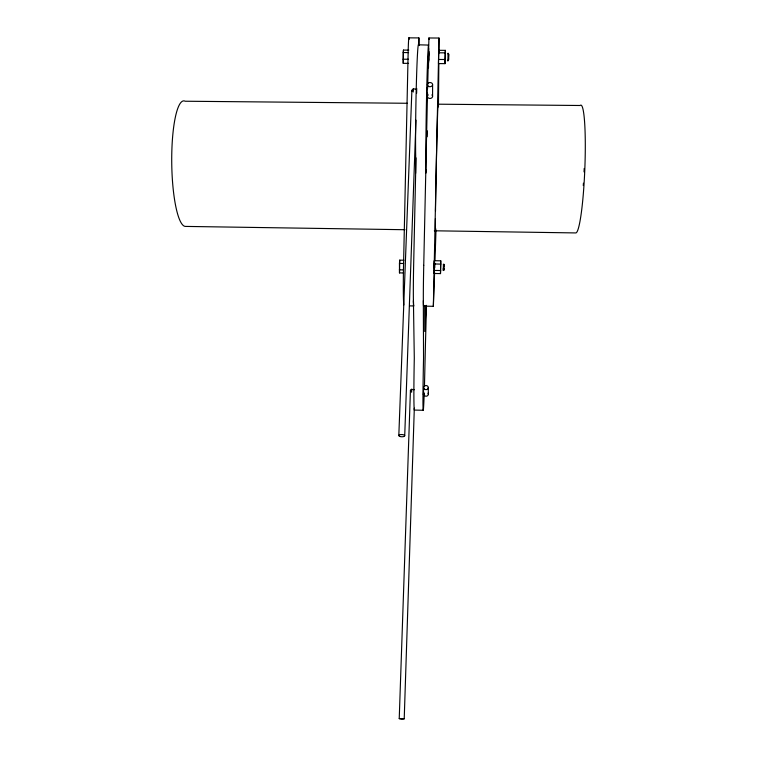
<?xml version="1.0" encoding="UTF-8"?>
<svg xmlns="http://www.w3.org/2000/svg" width="757" height="757" viewBox="0 0 757 757"><rect width="100%" height="100%" fill="white"/><g stroke="black" fill="none" stroke-linecap="round" stroke-linejoin="round"><path stroke-width="1.14" d="M428.538 59.216L428.557 60.721L428.642 59.273M428.727 54.57L428.689 53.037L428.623 54.485M432.578 96.394L432.597 84.642A2.612 2.11 -1.9 0 0 428.746 82.787A2.612 2.11 -1.9 0 0 428.632 86.44A2.612 2.11 -1.9 0 0 432.597 84.642M427.185 89.25C427.128 82.787 426.825 100.113 427.109 93.215M440.716 263.909L440.763 260.815L434.329 260.711L434.064 273.485L440.489 273.599L440.583 270.268M434.329 260.711L434.225 268.044L434.234 267.022M416.634 93.3L416.719 88.474M428.661 48.448L428.528 57.551M413.265 92.023L413.227 88.881L413.18 89.809M411.638 392.249L411.6 389.126L411.553 390.413M423.617 389.439L423.617 388.133L423.456 394.757M445.116 60.096L445.097 60.844L445.258 53.17M428.547 58.336L428.49 67.827M428.717 55.45L428.746 51.372L428.594 55.356M445.267 53.482L445.324 50.359L438.757 50.322L438.473 63.588L445.031 63.645L445.107 61.128M438.454 106.86L438.833 63.314M438.928 52.725L438.975 38.039L428.926 37.973L427.62 88.37M424.677 305.904L424.781 331.5L426.125 305.45M440.546 270.788L440.706 263.985M428.509 58.97L428.557 57.352M428.699 56.425L428.755 54.826M440.489 273.599L440.763 260.815M447.907 60.853L448.068 53.179L448.059 53.984M445.031 63.645L445.324 50.359M403.68 272.965L399.497 272.899L399.459 263.436L399.724 260.143L403.916 260.209M408.562 63.37L403.226 63.333L403.207 52.555L403.462 50.085L408.808 50.113M428.708 57.674L428.736 56.226M434.253 266.076L434.272 263.408L434.244 263.947L440.669 264.117M415.64 173.315L415.678 155.488A61.156 1.505 -89 0 1 416.265 87.594A61.156 1.505 -89 0 1 418.384 44.805L428.623 45.079M425.756 173.438L425.907 155.611A61.185 1.031 -88.9 0 1 426.778 87.68A61.185 1.031 -88.9 0 1 428.528 44.871M428.557 56.094L428.547 62.405L428.661 58.412M443.441 264.6C443.488 261.42 443.186 276.229 443.365 268.129M444.018 266.332C444.179 258.478 443.791 276.277 443.981 268.063M448.598 57.447C448.409 66.692 448.816 47.369 448.627 56.614M415.981 157.853L413.644 265.168A39.298 0.984 -88.9 0 0 413.417 300.453L414.297 358.099A52.848 1.202 -88.8 0 0 414.439 410.048M423.74 265.328L427.516 93.092M428.576 56.34L428.585 54.693M428.68 59.065L428.68 57.437M434.158 267.183L434.244 263.938M447.926 60.115L447.907 60.863M424.45 386.505L425.481 342.741A198.987 3.454 -88.8 0 0 426.456 305.374M410.436 390.338L399.232 718.62L401.778 719.141L404.219 718.809L414.316 408.155M434.594 272.586L433.354 306.311L423.579 306.131M434.745 267.855L434.906 263.124M434.982 260.758L435.994 230.024M404.721 435.729L415.981 120.164M398.816 435.578L411.874 90.575M423.532 393.508L423.466 394.766M418.479 44.956L418.895 37.916L408.875 37.85M438.975 38.039L433.354 306.311M399.497 272.899L399.724 260.143M403.226 63.333L403.462 50.085M399.232 718.62L404.219 718.809M403.207 52.555L408.572 52.593M438.653 52.801L445.239 52.839M403.093 59.216L408.449 59.254M438.511 59.462L445.097 59.51M407.37 103.274L185.172 101.23A62.793 12.897 89.2 0 0 171.716 159.859A62.793 12.897 89.2 0 0 185.389 226.409L404.948 229.721M438.085 104.192L580.146 105.497A63.948 6.491 -87.7 0 1 584.953 165.461A63.948 6.491 -87.7 0 1 575.822 232.929L434.338 230.79M399.459 263.436L403.67 263.502M399.346 269.842L403.547 269.908M434.073 270.429L440.527 270.533M409.49 305.866L413.824 305.951M414.316 410.067L423.201 410.275M418.895 37.916L419.217 45.543M428.926 37.973L429.058 39.506M413.454 301.579L413.483 302.668A39.298 0.984 -88.9 0 0 413.719 305.771M413.417 300.453L413.473 302.384M423.74 265.319A39.317 0.672 -88.8 0 0 423.343 300.643L423.371 302.857A39.317 0.672 -88.8 0 0 423.74 305.203M423.343 300.643L423.551 358.288A52.867 0.823 -88.7 0 0 423.021 406.878A52.867 0.823 -88.7 0 0 424.223 393.243M428.282 387.641A2.243 2.044 -0.4 0 1 424.866 389.344A2.243 2.044 -0.4 0 1 424.961 385.796A2.243 2.044 -0.4 0 1 428.282 387.641L428.311 394.227M431.868 94.909A2.574 2.091 -1.9 0 1 431.774 97.861A2.574 2.091 -1.9 0 1 428.14 97.833A2.574 2.091 -1.9 0 1 428.225 94.88M412.243 91.389A2.583 1.628 1.5 0 1 412.612 89.421A2.583 1.628 1.5 0 1 415.725 89.194M428.046 393.205A2.224 2.025 -0.3 0 1 427.478 395.76A2.224 2.025 -0.3 0 1 424.62 395.693A2.224 2.025 -0.3 0 1 424.204 393.12M410.758 390.801A2.233 0.908 1.9 0 1 411.288 389.628A2.233 0.908 1.9 0 1 414.221 389.77M584.196 168.461A58.194 5.905 -87.7 0 1 584.054 171.877M583.439 183.185A58.194 5.905 -87.7 0 1 583.278 185.541M435.493 211.137A63.503 0.558 -88.8 0 1 437.016 133.658A63.503 0.558 -88.8 0 1 438.218 106.453M435.672 228.529A63.503 0.558 -88.8 0 1 435.417 218.584M426.333 171.877A57.418 0.927 -88.9 0 1 426.371 169.625M427.147 136.79A57.418 0.927 -88.9 0 1 427.327 130.866M403.812 304.976A39.279 1.287 -88.9 0 1 403.604 302.488L403.509 300.274A39.279 1.287 -88.9 0 1 403.547 264.988L408.118 54.021A18.934 0.596 -89.2 0 1 409.159 39.383M399.724 436.392A2.952 1.117 2.2 0 0 404.635 436.013A2.952 1.117 2.2 0 0 400.955 434.556A2.952 1.117 2.2 0 0 399.724 436.392"/></g></svg>
